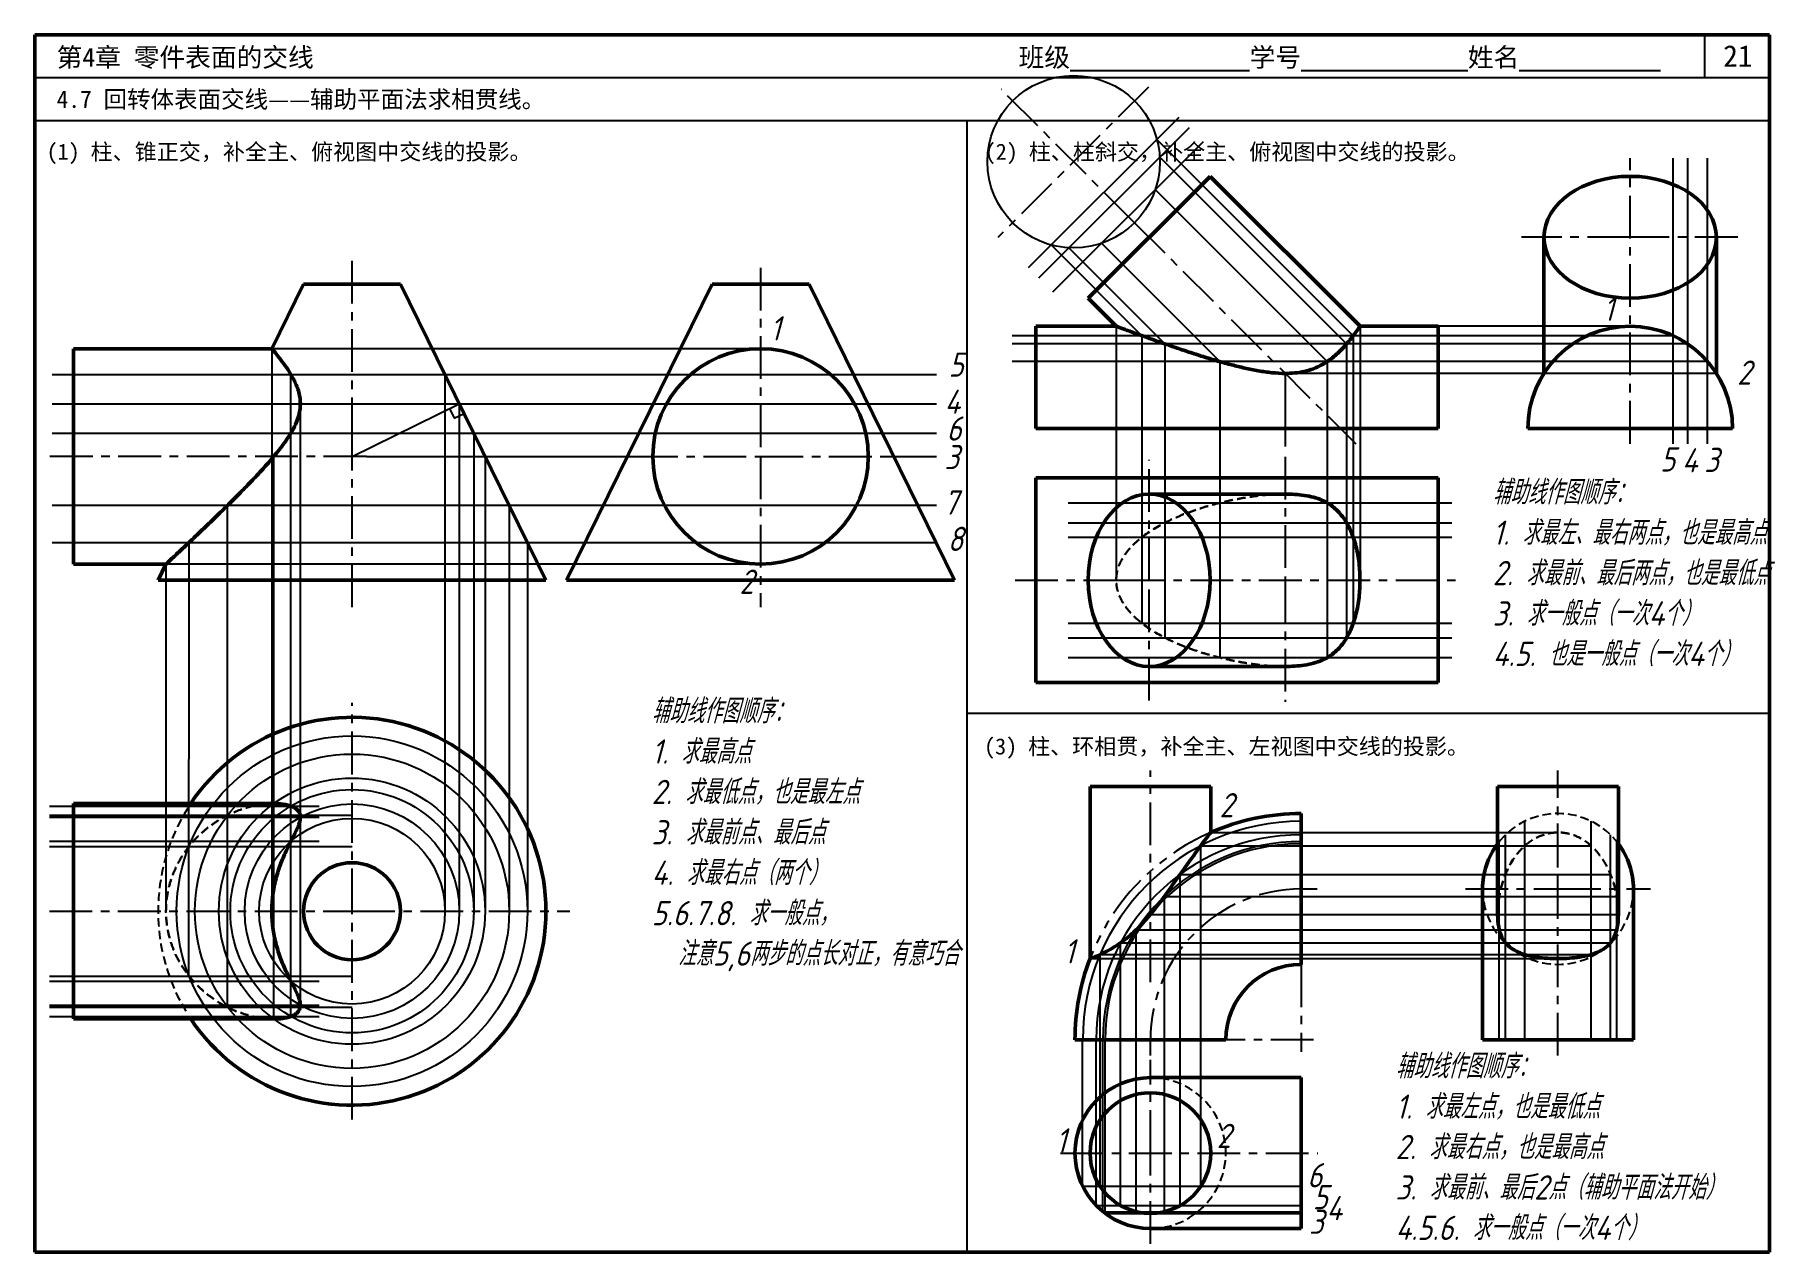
# Model space of a CAD drawing. Header units: millimetres. Extents: x 0 to 323, y 0 to 226.
import ezdxf

# ---------------------------------------------------------------- set-up
doc = ezdxf.new("R2010")
doc.units = ezdxf.units.MM
doc.header["$LTSCALE"] = 0.25
for name, pattern in [('CENTER', [50.8, 31.75, -6.35, 6.35, -6.35]), ('HIDDEN', [9.525, 6.35, -3.175]), ('PHANTOM', [63.5, 31.75, -6.35, 6.35, -6.35, 6.35, -6.35])]:
    doc.linetypes.add(name, pattern=pattern)
for name, color, linetype in [('双点划线层', 7, 'PHANTOM'), ('点画线层', 7, 'CENTER'), ('答案', 1, 'Continuous'), ('虚线层', 7, 'HIDDEN'), ('辅助线层', 6, 'Continuous')]:
    doc.layers.add(name, color=color, linetype=linetype)
doc.layers.add('粗实线层', color=7, linetype='Continuous', lineweight=50)
doc.styles.get("Standard").update_dxf_attribs({"font": 'gbeitc.shx', "height": 4.5, "bigfont": 'gbcbig.shx'})
doc.styles.add('宋体', font='SimSun.ttf', dxfattribs={"height": 3.5})

msp = doc.modelspace()

# ---------------------------------------------------------------- linework, layer by layer
at = {"lineweight": 50}
for p, q in [((322, 226), (0, 226)), ((0, 226), (0, 0)), ((322, 0), (322, 226)), ((0, 0), (322, 0))]:
    msp.add_line(p, q, dxfattribs=at)
for p, q in [((310, 218), (310, 226)), ((322, 218), (0, 218)), ((322, 210), (0, 210)), ((173, 210), (173, 0)), ((322, 100), (173, 100))]:
    msp.add_line(p, q)
at = {"layer": '双点划线层'}
msp.add_arc((235.07, 39.43), 42, 113.5782, 158.9605, dxfattribs=at)
at = {"layer": '点画线层'}
for p, q in [((296.13, 150.09), (296.13, 203.07)), ((204.13, 191.12), (245.19, 150.06)), ((296.13, 188.41), (275.95, 188.41)), ((316.08, 188.41), (296.13, 188.41)), ((58.88, 150.71), (58.88, 184.62)), ((134.71, 182.77), (134.71, 147.73)), ((58.88, 119.72), (58.88, 150.71)), ((61.54, 147.73), (2.74, 147.73)), ((111.42, 147.73), (134.71, 147.73)), ((134.71, 147.73), (134.71, 119.72)), ((134.71, 147.73), (157.49, 147.73)), ((206.84, 124.74), (206.84, 147.12)), ((181.95, 124.74), (201.82, 124.74)), ((201.82, 124.74), (265.12, 124.74)), ((206.84, 102.41), (206.84, 124.74)), ((58.88, 63.3), (58.88, 101.96)), ((207.07, 50.14), (207.07, 89.42)), ((282.73, 71.62), (282.73, 89.42)), ((282.73, 36.51), (282.73, 71.62)), ((235.07, 67.43), (238.01, 67.43)), ((265.53, 67.43), (282.73, 67.43)), ((282.73, 67.43), (299.89, 67.43)), ((2.74, 63.3), (58.88, 63.3)), ((58.88, 63.3), (99.32, 63.3)), ((58.88, 24.63), (58.88, 63.3)), ((235.07, 53.43), (235.07, 37.17)), ((207.07, 36.51), (207.07, 39.43)), ((237.36, 39.43), (221.07, 39.43)), ((207.07, 18.41), (207.07, 35.72)), ((190.39, 18.41), (238.18, 18.41)), ((207.07, 1.55), (207.07, 18.41))]:
    msp.add_line(p, q, dxfattribs=at)
msp.add_arc((235.07, 39.43), 28, 90, 180, dxfattribs=at)
at = {"layer": '答案', "linetype": 'CENTER'}
for p, q in [((232.11, 147.67), (232.11, 124.74)), ((232.11, 124.74), (232.11, 102.18))]:
    msp.add_line(p, q, dxfattribs=at)
at = {"layer": '答案', "lineweight": 50}
for p, q in [((232.11, 140.74), (219.25, 140.74)), ((232.11, 108.74), (219.25, 108.74)), ((31.44, 83.3), (44.37, 83.3)), ((271.53, 62.69), (271.53, 70.43)), ((293.93, 62.69), (293.93, 70.43)), ((31.44, 43.3), (44.37, 43.3))]:
    msp.add_line(p, q, dxfattribs=at)
for points, knots in [([(232.11, 163.14), (231.31, 163.14), (230.48, 163.19), (228.8, 163.36), (227.95, 163.48), (226.25, 163.78), (225.4, 163.95), (223.76, 164.32), (222.97, 164.52), (221.36, 164.93), (220.47, 165.18), (218.68, 165.7), (217.76, 165.98), (215.96, 166.54), (215.07, 166.83), (213.34, 167.39), (212.51, 167.67), (210.15, 168.48), (208.47, 169.07), (205.36, 170.19), (203.92, 170.71), (202.54, 171.22), (202.25, 171.33), (201.74, 171.52), (201.5, 171.61), (201.12, 171.75), (200.97, 171.8), (200.77, 171.88), (200.73, 171.89), (200.73, 171.89)], [0, 0, 0, 0, 2.383616, 2.383616, 4.767232, 4.767232, 7.150848, 7.150848, 9.534464, 9.534464, 12.228992, 12.228992, 14.923519, 14.923519, 17.618047, 17.618047, 20.312575, 20.312575, 25.716328, 25.716328, 31.120082, 31.120082, 32.543321, 32.543321, 33.96656, 33.96656, 35.389799, 35.389799, 36.813038, 36.813038, 36.813038, 36.813038]), ([(245.98, 171.89), (245.98, 171.89), (245.92, 171.81), (245.67, 171.45), (245.48, 171.17), (244.97, 170.46), (244.64, 170.02), (243.86, 169.04), (243.4, 168.49), (242.65, 167.68), (242.38, 167.41), (241.79, 166.84), (241.47, 166.55), (240.79, 165.98), (240.42, 165.7), (239.66, 165.17), (239.26, 164.93), (238.4, 164.46), (237.89, 164.22), (236.81, 163.81), (236.23, 163.64), (235.06, 163.38), (234.46, 163.28), (233.26, 163.17), (232.67, 163.14), (232.11, 163.14)], [98.746371, 98.746371, 98.746371, 98.746371, 101.869951, 101.869951, 104.99353, 104.99353, 108.11711, 108.11711, 111.24069, 111.24069, 112.701572, 112.701572, 114.162454, 114.162454, 115.623336, 115.623336, 117.084219, 117.084219, 118.77983, 118.77983, 120.475442, 120.475442, 122.171054, 122.171054, 123.866666, 123.866666, 123.866666, 123.866666]), ([(43.99, 167.73), (43.99, 167.73), (44.05, 167.66), (44.32, 167.34), (44.52, 167.1), (45.03, 166.48), (45.34, 166.09), (46.02, 165.2), (46.39, 164.7), (47.09, 163.68), (47.45, 163.11), (48.14, 161.87), (48.47, 161.19), (48.87, 160.1), (48.98, 159.73), (49.16, 158.96), (49.23, 158.56), (49.29, 157.76), (49.3, 157.35), (49.23, 156.52), (49.17, 156.1), (48.96, 155.21), (48.82, 154.75), (48.47, 153.86), (48.27, 153.42), (47.83, 152.56), (47.58, 152.14), (47.07, 151.31), (46.79, 150.9), (45.93, 149.67), (45.3, 148.86), (43.98, 147.26), (43.29, 146.47), (41.86, 144.88), (41.13, 144.1), (39.65, 142.55), (38.91, 141.78), (36.68, 139.53), (35.22, 138.09), (33.18, 136.11), (32.5, 135.45), (31.15, 134.15), (30.48, 133.51), (29.2, 132.3), (28.6, 131.73), (27.49, 130.68), (26.99, 130.21), (26.23, 129.5), (25.93, 129.21), (25.38, 128.69), (25.13, 128.47), (24.74, 128.1), (24.59, 127.96), (24.4, 127.78), (24.35, 127.73), (24.35, 127.73)], [23.14433, 23.14433, 23.14433, 23.14433, 26.131228, 26.131228, 29.118125, 29.118125, 32.105023, 32.105023, 35.09192, 35.09192, 37.891105, 37.891105, 40.690291, 40.690291, 42.089883, 42.089883, 43.489476, 43.489476, 44.889068, 44.889068, 46.288661, 46.288661, 47.86754, 47.86754, 49.446419, 49.446419, 51.025297, 51.025297, 52.604176, 52.604176, 55.761934, 55.761934, 58.919691, 58.919691, 62.077449, 62.077449, 65.235206, 65.235206, 71.550721, 71.550721, 74.611827, 74.611827, 77.672934, 77.672934, 80.73404, 80.73404, 83.795146, 83.795146, 86.056606, 86.056606, 88.318066, 88.318066, 90.579526, 90.579526, 92.840986, 92.840986, 92.840986, 92.840986]), ([(232.11, 140.74), (232.67, 140.74), (233.26, 140.73), (234.46, 140.65), (235.06, 140.59), (236.23, 140.41), (236.81, 140.3), (237.89, 140), (238.4, 139.82), (239.26, 139.45), (239.66, 139.25), (240.42, 138.79), (240.79, 138.53), (241.47, 137.96), (241.79, 137.65), (242.38, 137.01), (242.65, 136.68), (243.4, 135.63), (243.86, 134.81), (244.64, 133.03), (244.97, 132.07), (245.48, 130.05), (245.67, 128.99), (245.92, 126.86), (245.98, 125.78), (245.98, 123.7), (245.92, 122.63), (245.67, 120.5), (245.48, 119.44), (244.97, 117.42), (244.64, 116.45), (243.86, 114.67), (243.4, 113.86), (242.65, 112.81), (242.38, 112.47), (241.79, 111.83), (241.47, 111.53), (240.79, 110.96), (240.42, 110.7), (239.66, 110.24), (239.26, 110.04), (238.4, 109.66), (237.89, 109.49), (236.81, 109.19), (236.23, 109.07), (235.06, 108.89), (234.46, 108.83), (233.26, 108.76), (232.67, 108.74), (232.11, 108.74)], [73.626076, 73.626076, 73.626076, 73.626076, 75.321688, 75.321688, 77.017299, 77.017299, 78.712911, 78.712911, 80.408523, 80.408523, 81.869405, 81.869405, 83.330287, 83.330287, 84.79117, 84.79117, 86.252052, 86.252052, 89.375631, 89.375631, 92.499211, 92.499211, 95.622791, 95.622791, 98.746371, 98.746371, 101.869951, 101.869951, 104.99353, 104.99353, 108.11711, 108.11711, 111.24069, 111.24069, 112.701572, 112.701572, 114.162454, 114.162454, 115.623336, 115.623336, 117.084219, 117.084219, 118.77983, 118.77983, 120.475442, 120.475442, 122.171054, 122.171054, 123.866666, 123.866666, 123.866666, 123.866666]), ([(49.07, 81.65), (49.17, 81.47), (49.23, 81.27), (49.3, 80.84), (49.29, 80.61), (49.23, 80.12), (49.16, 79.86), (48.98, 79.31), (48.87, 79.02), (48.47, 78.12), (48.14, 77.47), (47.45, 76.11), (47.09, 75.4), (46.39, 73.93), (46.02, 73.09), (45.34, 71.3), (45.03, 70.35), (44.52, 68.39), (44.32, 67.37), (44.05, 65.32), (43.99, 64.29), (43.99, 62.3), (44.05, 61.27), (44.32, 59.23), (44.52, 58.21), (45.03, 56.24), (45.34, 55.29), (46.02, 53.5), (46.39, 52.67), (47.09, 51.19), (47.45, 50.48), (48.14, 49.12), (48.47, 48.47), (48.87, 47.57), (48.98, 47.29), (49.16, 46.74), (49.23, 46.48), (49.29, 45.98), (49.3, 45.75), (49.23, 45.32), (49.17, 45.12), (48.96, 44.74), (48.82, 44.56), (48.47, 44.25), (48.27, 44.12), (47.83, 43.88), (47.58, 43.78), (47.07, 43.61), (46.79, 43.54), (45.93, 43.37), (45.3, 43.31), (44.55, 43.3), (44.46, 43.3), (44.37, 43.3)], [0, 0, 0, 0, 1.399593, 1.399593, 2.799185, 2.799185, 4.198778, 4.198778, 5.59837, 5.59837, 8.397556, 8.397556, 11.196741, 11.196741, 14.183638, 14.183638, 17.170536, 17.170536, 20.157433, 20.157433, 23.14433, 23.14433, 26.131228, 26.131228, 29.118125, 29.118125, 32.105023, 32.105023, 35.09192, 35.09192, 37.891105, 37.891105, 40.690291, 40.690291, 42.089883, 42.089883, 43.489476, 43.489476, 44.889068, 44.889068, 46.288661, 46.288661, 47.86754, 47.86754, 49.446419, 49.446419, 51.025297, 51.025297, 52.604176, 52.604176, 55.761934, 55.761934, 56.195477, 56.195477, 56.195477, 56.195477]), ([(44.37, 83.3), (44.46, 83.3), (44.55, 83.3), (45.3, 83.28), (45.93, 83.22), (46.79, 83.05), (47.07, 82.98), (47.58, 82.81), (47.83, 82.71), (48.27, 82.48), (48.47, 82.34), (48.82, 82.03), (48.96, 81.85), (49.07, 81.65)], [129.486496, 129.486496, 129.486496, 129.486496, 129.920039, 129.920039, 133.077797, 133.077797, 134.656676, 134.656676, 136.235554, 136.235554, 137.814433, 137.814433, 139.393312, 139.393312, 139.393312, 139.393312]), ([(218.27, 77.92), (218.27, 77.92), (218.19, 77.82), (217.85, 77.37), (217.52, 76.94), (216.53, 75.62), (215.73, 74.53), (214, 72.13), (213.22, 71.02), (211.62, 68.76), (210.78, 67.58), (208.64, 64.63), (207.12, 62.63), (204.81, 60.17), (204.1, 59.49), (202.39, 58.01), (201.4, 57.3), (199.42, 56.08), (198.48, 55.61), (197.01, 54.94), (196.48, 54.74), (195.97, 54.54), (195.87, 54.5), (195.87, 54.5)], [-64.851092, -64.851092, -64.851092, -64.851092, -62.42697, -62.42697, -58.921946, -58.921946, -53.634077, -53.634077, -49.624608, -49.624608, -45.434672, -45.434672, -38.85949, -38.85949, -36.089664, -36.089664, -32.249497, -32.249497, -28.012815, -28.012815, -23.930212, -23.930212, -21.142637, -21.142637, -21.142637, -21.142637]), ([(293.93, 62.69), (293.93, 62.07), (293.9, 61.47), (293.72, 60.17), (293.56, 59.49), (292.96, 58.01), (292.47, 57.3), (291.01, 56.08), (290.05, 55.61), (287.83, 54.94), (286.62, 54.74), (284, 54.5), (282.62, 54.47), (279.88, 54.61), (278.55, 54.77), (276.18, 55.33), (275.17, 55.71), (273.5, 56.77), (272.8, 57.49), (272.03, 59.1), (271.84, 59.74), (271.59, 61.15), (271.53, 61.91), (271.53, 62.69)], [-41.032159, -41.032159, -41.032159, -41.032159, -38.85949, -38.85949, -36.089664, -36.089664, -32.249497, -32.249497, -28.012815, -28.012815, -23.930212, -23.930212, -19.584037, -19.584037, -15.055983, -15.055983, -10.488758, -10.488758, -5.770112, -5.770112, -3.004237, -3.004237, 0, 0, 0, 0])]:
    msp.add_open_spline(points, degree=3, knots=knots, dxfattribs=at)
at = {"layer": '答案', "linetype": 'HIDDEN', "lineweight": 30}
for points, knots in [([(232.11, 108.74), (231.31, 108.74), (230.48, 108.77), (228.8, 108.88), (227.95, 108.96), (226.25, 109.17), (225.4, 109.29), (223.76, 109.56), (222.97, 109.71), (221.36, 110.04), (220.47, 110.24), (218.68, 110.7), (217.76, 110.96), (215.96, 111.51), (215.07, 111.82), (213.34, 112.46), (212.51, 112.8), (210.15, 113.84), (208.47, 114.7), (205.36, 116.78), (203.92, 117.99), (202.54, 119.72), (202.25, 120.11), (201.74, 120.96), (201.5, 121.4), (201.12, 122.33), (200.97, 122.81), (200.77, 123.78), (200.73, 124.27), (200.73, 125.22), (200.77, 125.7), (200.97, 126.67), (201.12, 127.15), (201.5, 128.08), (201.74, 128.53), (202.25, 129.37), (202.54, 129.77), (203.92, 131.5), (205.36, 132.71), (208.47, 134.78), (210.15, 135.65), (212.51, 136.69), (213.34, 137.03), (215.07, 137.67), (215.96, 137.97), (217.76, 138.53), (218.68, 138.78), (220.47, 139.24), (221.36, 139.44), (222.97, 139.78), (223.76, 139.93), (225.4, 140.2), (226.25, 140.32), (227.95, 140.52), (228.8, 140.6), (230.48, 140.71), (231.31, 140.74), (232.11, 140.74)], [0, 0, 0, 0, 2.383616, 2.383616, 4.767232, 4.767232, 7.150848, 7.150848, 9.534464, 9.534464, 12.228992, 12.228992, 14.923519, 14.923519, 17.618047, 17.618047, 20.312575, 20.312575, 25.716328, 25.716328, 31.120082, 31.120082, 32.543321, 32.543321, 33.96656, 33.96656, 35.389799, 35.389799, 36.813038, 36.813038, 38.236277, 38.236277, 39.659516, 39.659516, 41.082755, 41.082755, 42.505994, 42.505994, 47.909747, 47.909747, 53.313501, 53.313501, 56.008029, 56.008029, 58.702556, 58.702556, 61.397084, 61.397084, 64.091612, 64.091612, 66.475228, 66.475228, 68.858844, 68.858844, 71.24246, 71.24246, 73.626076, 73.626076, 73.626076, 73.626076]), ([(44.37, 43.3), (43.79, 43.3), (43.19, 43.33), (41.86, 43.48), (41.13, 43.61), (39.65, 43.96), (38.91, 44.19), (36.68, 44.99), (35.22, 45.7), (33.18, 47), (32.5, 47.49), (31.15, 48.59), (30.48, 49.21), (29.2, 50.55), (28.6, 51.27), (27.49, 52.81), (26.99, 53.62), (26.23, 55.05), (25.93, 55.72), (25.38, 57.13), (25.13, 57.88), (24.74, 59.41), (24.59, 60.19), (24.4, 61.76), (24.35, 62.54), (24.35, 64.05), (24.4, 64.83), (24.59, 66.4), (24.74, 67.19), (25.13, 68.72), (25.38, 69.46), (25.93, 70.87), (26.23, 71.54), (26.99, 72.98), (27.49, 73.79), (28.6, 75.32), (29.2, 76.05), (30.48, 77.39), (31.15, 78), (32.5, 79.1), (33.18, 79.59), (35.22, 80.89), (36.68, 81.61), (38.91, 82.41), (39.65, 82.63), (41.13, 82.98), (41.86, 83.11), (43.19, 83.26), (43.79, 83.3), (44.37, 83.3)], [56.195477, 56.195477, 56.195477, 56.195477, 58.919691, 58.919691, 62.077449, 62.077449, 65.235206, 65.235206, 71.550721, 71.550721, 74.611827, 74.611827, 77.672934, 77.672934, 80.73404, 80.73404, 83.795146, 83.795146, 86.056606, 86.056606, 88.318066, 88.318066, 90.579526, 90.579526, 92.840986, 92.840986, 95.102447, 95.102447, 97.363907, 97.363907, 99.625367, 99.625367, 101.886827, 101.886827, 104.947933, 104.947933, 108.009039, 108.009039, 111.070145, 111.070145, 114.131252, 114.131252, 120.446767, 120.446767, 123.604524, 123.604524, 126.762282, 126.762282, 129.486496, 129.486496, 129.486496, 129.486496]), ([(271.53, 62.69), (271.53, 64.61), (271.87, 66.85), (273.09, 70.59), (273.86, 72.22), (275.6, 74.56), (276.44, 75.43), (278.27, 76.76), (279.25, 77.26), (281.06, 77.79), (281.84, 77.91), (283.42, 77.93), (284.19, 77.83), (285.93, 77.37), (286.84, 76.94), (288.86, 75.62), (289.95, 74.53), (291.58, 72.13), (292.13, 71.02), (293.01, 68.76), (293.33, 67.58), (293.79, 65.23), (293.93, 63.93), (293.93, 62.69)], [-88.334606, -88.334606, -88.334606, -88.334606, -80.817471, -80.817471, -74.915912, -74.915912, -70.97249, -70.97249, -67.466563, -67.466563, -64.962917, -64.962917, -62.42697, -62.42697, -58.921946, -58.921946, -53.634077, -53.634077, -49.624608, -49.624608, -45.434672, -45.434672, -41.032159, -41.032159, -41.032159, -41.032159])]:
    msp.add_open_spline(points, degree=3, knots=knots, dxfattribs=at)
at = {"layer": '粗实线层'}
for p, q in [((218.15, 199.72), (195.53, 177.09)), ((218.15, 199.72), (245.98, 171.89)), ((280.13, 188.41), (280.13, 163.14)), ((312.13, 188.41), (312.13, 163.14)), ((43.99, 167.73), (49.88, 179.73)), ((49.88, 179.73), (67.88, 179.73)), ((94.88, 124.73), (67.88, 179.73)), ((98.71, 124.73), (125.71, 179.73)), ((125.71, 179.73), (143.71, 179.73)), ((170.71, 124.73), (143.71, 179.73)), ((195.53, 177.09), (200.73, 171.89)), ((185.82, 171.89), (185.82, 152.89)), ((200.73, 171.89), (185.82, 171.89)), ((260.49, 171.89), (245.98, 171.89)), ((260.49, 152.89), (260.49, 171.89)), ((7.18, 167.73), (7.18, 127.73)), ((7.18, 167.73), (43.99, 167.73)), ((260.49, 152.89), (185.82, 152.89)), ((315.13, 152.89), (277.13, 152.89)), ((260.49, 143.74), (185.82, 143.74)), ((185.82, 143.74), (185.82, 105.74)), ((260.49, 105.74), (260.49, 143.74)), ((206.84, 140.74), (219.25, 140.74)), ((7.18, 127.73), (24.35, 127.73)), ((22.88, 124.73), (24.35, 127.73)), ((22.88, 124.73), (94.88, 124.73)), ((98.71, 124.73), (170.71, 124.73)), ((206.84, 108.74), (219.25, 108.74)), ((260.49, 105.74), (185.82, 105.74)), ((218.27, 86.43), (195.87, 86.43)), ((195.87, 54.51), (195.87, 86.43)), ((218.27, 77.92), (218.27, 86.43)), ((293.93, 86.43), (271.53, 86.43)), ((271.53, 70.43), (271.53, 86.43)), ((293.93, 70.43), (293.93, 86.43)), ((7.18, 83.3), (7.18, 43.3)), ((7.18, 83.3), (31.44, 83.3)), ((235.07, 53.43), (235.07, 81.43)), ((268.73, 39.43), (268.73, 67.43)), ((296.73, 67.43), (296.73, 39.43)), ((7.18, 43.3), (31.44, 43.3)), ((193.07, 39.43), (221.07, 39.43)), ((268.73, 39.43), (296.73, 39.43)), ((207.07, 32.41), (235.07, 32.41)), ((235.07, 4.41), (235.07, 32.41)), ((235.07, 4.41), (207.07, 4.41))]:
    msp.add_line(p, q, dxfattribs=at)
for centre, radius in [((134.71, 147.73), 20), ((58.88, 63.3), 9), ((207.07, 18.41), 11.2)]:
    msp.add_circle(centre, radius, dxfattribs=at)
for centre, radius, start, end in [((296.13, 152.89), 19, 0, 180), ((58.88, 63.3), 36, 213.749, 146.251), ((235.07, 39.43), 42, 90, 113.5782), ((282.73, 67.43), 14, 143.1301, 180), ((282.73, 67.43), 14, 0, 36.8699), ((235.07, 39.43), 42, 158.9605, 180), ((235.07, 39.43), 14, 90, 180), ((207.07, 18.41), 14, 90, 270)]:
    msp.add_arc(centre, radius, start, end, dxfattribs=at)
for centre, major_axis in [((296.13, 188.41), (-16, 0)), ((206.84, 124.74), (0, 16))]:
    msp.add_ellipse(centre, major_axis=major_axis, ratio=0.707107, dxfattribs=at)
at = {"layer": '虚线层'}
for centre, radius, start, end in [((58.88, 63.3), 36, 147.9082, 212.0918), ((282.73, 67.43), 14, 36.8699, 143.1301), ((282.73, 67.43), 14, 180, 0), ((207.07, 18.41), 14, 270, 90)]:
    msp.add_arc(centre, radius, start, end, dxfattribs=at)
at = {"layer": '辅助线层', "linetype": 'CENTER'}
for p, q in [((206.69, 216.31), (178.75, 188.37)), ((204.13, 191.12), (179.39, 215.86))]:
    msp.add_line(p, q, dxfattribs=at)
at = {"layer": '辅助线层'}
for p, q in [((212.34, 210.66), (184.4, 182.72)), ((214.24, 208.76), (186.29, 180.82)), ((216.85, 206.15), (188.91, 178.21)), ((208.27, 206.59), (244.72, 170.14)), ((208.79, 203.32), (243.49, 168.62)), ((304.11, 150.09), (304.11, 203.07)), ((306.8, 150.09), (306.8, 203.07)), ((310.49, 150.09), (310.49, 203.07)), ((207.96, 197.27), (239.89, 165.33)), ((188.66, 186.98), (205.5, 170.14)), ((191.93, 186.46), (209.77, 168.62)), ((197.98, 187.29), (219.94, 165.33)), ((200.73, 171.89), (200.73, 124.74)), ((245.98, 171.89), (245.98, 124.74)), ((296.13, 171.89), (245.98, 171.89)), ((304.11, 170.14), (181.43, 170.14)), ((306.8, 168.62), (181.43, 168.62)), ((205.5, 170.14), (205.5, 116.76)), ((209.77, 168.62), (209.77, 114.07)), ((243.49, 168.62), (243.49, 114.07)), ((244.72, 170.14), (244.72, 116.76)), ((134.71, 167.73), (43.99, 167.73)), ((43.99, 167.73), (43.99, 63.3)), ((310.49, 165.33), (181.43, 165.33)), ((219.94, 165.33), (219.94, 110.38)), ((239.89, 165.33), (239.89, 110.38)), ((3.25, 162.95), (167.35, 162.95)), ((47.53, 43.77), (47.53, 162.95)), ((76.12, 162.95), (76.12, 63.3)), ((312.13, 163.14), (232.11, 163.14)), ((232.11, 163.14), (232.11, 149.6)), ((3.25, 157.51), (167.35, 157.51)), ((49.29, 45.85), (49.29, 157.51)), ((58.88, 147.73), (78.79, 157.51)), ((76.99, 156.63), (77.87, 154.83)), ((77.87, 154.83), (79.67, 155.71)), ((78.79, 157.51), (78.79, 63.3)), ((3.25, 152.07), (167.35, 152.07)), ((81.46, 152.07), (81.46, 63.3)), ((44.35, 43.3), (44.37, 147.73)), ((61.54, 147.73), (111.42, 147.73)), ((83.59, 147.73), (83.59, 63.3)), ((157.49, 147.73), (167.35, 147.73)), ((191.8, 139.1), (263.05, 139.1)), ((3.25, 138.65), (167.35, 138.65)), ((35.78, 45.48), (35.78, 138.65)), ((88.05, 138.65), (88.05, 63.3)), ((191.8, 135.41), (263.05, 135.41)), ((191.8, 132.73), (263.05, 132.73)), ((3.25, 131.75), (167.35, 131.75)), ((28.62, 51.27), (28.63, 131.75)), ((91.43, 131.75), (91.43, 63.3)), ((134.71, 127.73), (24.35, 127.73)), ((24.35, 127.73), (24.35, 63.3)), ((191.8, 116.76), (263.05, 116.76)), ((191.8, 114.07), (263.05, 114.07)), ((191.8, 110.38), (263.05, 110.38)), ((2.74, 82.82), (52.8, 82.82)), ((2.74, 80.75), (52.8, 80.75)), ((218.27, 77.92), (282.73, 77.92)), ((276.56, 39.43), (276.56, 79.99)), ((288.91, 39.43), (288.91, 79.99)), ((2.74, 76.28), (52.8, 76.28)), ((216.41, 12.23), (216.41, 75.45)), ((216.41, 75.45), (288.91, 75.45)), ((271.84, 39.43), (271.84, 76.22)), ((272.99, 39.43), (272.99, 77.48)), ((292.47, 39.43), (292.47, 77.48)), ((293.62, 39.43), (293.62, 76.22)), ((212.59, 8.66), (212.59, 70.14)), ((212.59, 70.14), (292.47, 70.14)), ((209.67, 7.51), (209.67, 66.06)), ((209.67, 66.06), (293.62, 66.06)), ((207.07, 62.69), (293.93, 62.69)), ((204.46, 7.51), (204.46, 59.85)), ((204.46, 59.85), (293.62, 59.85)), ((197.72, 12.23), (197.72, 55.27)), ((197.72, 55.27), (288.91, 55.27)), ((201.54, 8.66), (201.54, 57.43)), ((201.54, 57.43), (292.47, 57.43)), ((195.87, 54.51), (282.73, 54.5)), ((2.74, 50.32), (52.8, 50.32)), ((2.74, 45.85), (52.8, 45.85)), ((2.74, 43.77), (52.8, 43.77)), ((194.5, 12.23), (194.5, 39.43)), ((197.01, 8.66), (197.01, 39.43)), ((198.27, 7.51), (198.27, 39.43)), ((198.67, 7.21), (198.67, 39.43)), ((194.5, 12.23), (235.07, 12.23)), ((197.01, 8.66), (235.07, 8.66)), ((198.27, 7.51), (235.07, 7.51)), ((198.67, 7.21), (235.07, 7.21))]:
    msp.add_line(p, q, dxfattribs=at)
at = {"layer": '辅助线层', "color": 3}
for p, q in [((2.74, 81.11), (58.88, 81.11)), ((2.74, 75.32), (58.88, 75.32)), ((2.74, 51.27), (58.88, 51.27)), ((2.74, 45.48), (58.88, 45.48))]:
    msp.add_line(p, q, dxfattribs=at)
at = {"layer": '辅助线层'}
for centre, radius in [((192.82, 202.43), 16), ((58.88, 63.3), 32.55), ((58.88, 63.3), 29.17), ((58.88, 63.3), 24.71), ((58.88, 63.3), 22.58), ((58.88, 63.3), 19.91), ((58.88, 63.3), 17.24)]:
    msp.add_circle(centre, radius, dxfattribs=at)
for radius in [40.56, 38.06, 36.8, 36.4]:
    msp.add_arc((235.07, 39.43), radius, 90, 180, dxfattribs=at)

# ---------------------------------------------------------------- texts
at = {"style": '宋体'}
for s, height, p in [('第4章 零件表面的交线', 3.5, (4.05, 220.07)), ('班级%%U              %%U学号%%U             %%U姓名%%U           ', 3.5, (182.61, 220.07)), ('21', 4, (313.4, 220.07)), ('4.7 回转体表面交线——辅助平面法求相贯线。', 3.2, (4.05, 212.43)), ('(1) 柱、锥正交，补全主、俯视图中交线的投影。', 3, (2.2, 202.79)), ('(2) 柱、柱斜交，补全主、俯视图中交线的投影。', 3, (176.33, 202.79)), ('(3) 柱、环相贯，补全主、左视图中交线的投影。', 3, (176.21, 92.4))]:
    msp.add_text(s, height=height, dxfattribs=at).set_placement(p)
at = {"layer": '辅助线层'}
for s, p in [('1', (291.15, 172.89)), ('1', (136.48, 169.26)), ('5', (169.61, 162.52)), ('2', (315.97, 161.04)), ('4', (168.86, 155.64)), ('6', (169.24, 150.66)), ('3', (168.86, 145.36)), ('5', (301.68, 144.93)), ('4', (305.73, 144.76)), ('3', (309.88, 144.83)), ('7', (168.67, 136.92)), ('8', (169.43, 130.17)), ('2', (130.8, 122.22)), ('2', (219.89, 80.73)), ('1', (191.04, 53.6)), ('1', (189.52, 18.5)), ('2', (219.38, 19.34)), ('6', (236.18, 12.04)), ('5', (237.2, 7.97)), ('4', (239.75, 5.94)), ('3', (236.52, 3.4))]:
    msp.add_text(s, height=4.5, dxfattribs=at).set_placement(p)
at = {"layer": '辅助线层', "char_height": 4.5, "attachment_point": 1}
for s, width, heights, insert in [('辅助线作图顺序：\\P1. 求最左、最右两点，也是最高点\\P2. 求最前、最后两点，也是最低点\\P3. 求一般点（一次4个）\\P4.5. 也是一般点（一次4个）', 57.942, [39.83], (270.61, 143.33)), ('辅助线作图顺序：\\P1. 求最高点\\P2. 求最低点，也是最左点\\P3. 求最前点、最后点\\P4. 求最右点（两个）\\P5.6.7.8. 求一般点，\\P  注意5,6两步的点长对正，有意巧合', 57.942, [59.41], (114.49, 102.7)), ('辅助线作图顺序：\\P1. 求最左点，也是最低点\\P2. 求最右点，也是最高点\\P3. 求最前、最后2点（辅助平面法开始）\\P4.5.6. 求一般点（一次4个）', 66.591, [39.83], (252.58, 36.78))]:
    msp.add_mtext_dynamic_manual_height_columns(s, width=width, gutter_width=22.5, heights=heights, dxfattribs=dict(at, insert=insert))

doc.saveas('drawing.dxf')
